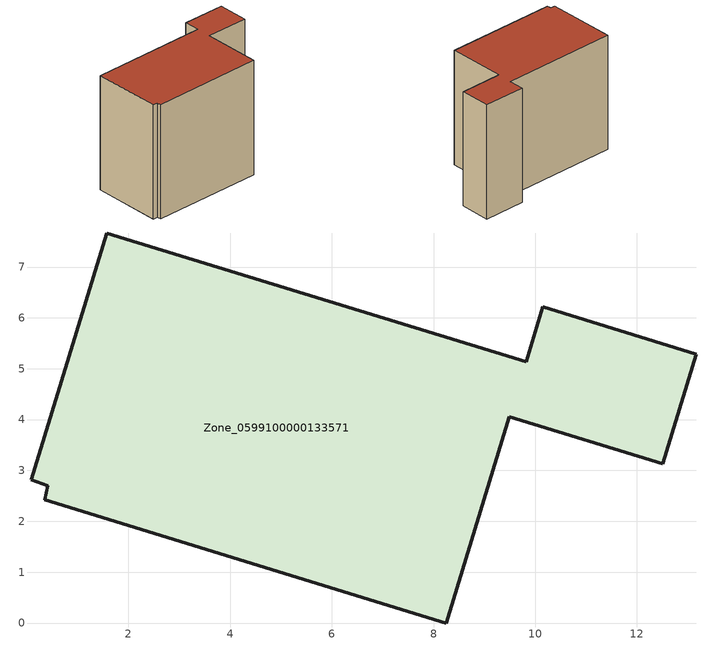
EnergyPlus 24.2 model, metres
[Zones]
Zone_0599100000133571
 floor ground (C_G): 13.17,5.28 12.51,3.13 9.49,4.06 8.25,0 0.36,2.42 0.41,2.7 0.09,2.81 1.57,7.67 9.82,5.14 10.15,6.22 z0
 wall outside (C_F): 0.41,2.7 0.36,2.42 8.25,0 9.49,4.06 12.51,3.13 13.17,5.28 10.15,6.22 9.82,5.14 1.57,7.67 0.09,2.81 0.41,2.7 z0:8.66
 roof outside (C_R): 0.36,2.42 8.25,0 9.49,4.06 12.51,3.13 13.17,5.28 10.15,6.22 9.82,5.14 1.57,7.67 0.09,2.81 0.41,2.7 z8.66
[BUILDING]
Pand.0599100000133571: North Axis=0; Terrain=City; Loads Convergence Tolerance Value=0.04; Temperature Convergence Tolerance Value=0.4; Solar Distribution=FullExterior; Maximum Number of Warmup Days=25; Minimum Number of Warmup Days=1
[Site:Location]
Rotterdam.The.Hague.AP_ZH_NLD Design_Conditions: Latitude=51.96; Longitude=4.45; Time Zone=1; Elevation=-4.5
[SITE:GROUNDTEMPERATURE:BUILDINGSURFACE]
18, 18, 18, 18, 18, 18, 18, 18, 18, 18, 18, 18
[MATERIAL] Thermal Absorptance=0.9; Solar Absorptance=0.7; Visible Absorptance=0.7
Name | Roughness | Thickness | Conductivity | Density | Specific Heat
G.TC.1975-1991 | MediumSmooth | 0.15 | 0.288461 | 540 | 1210
F.TC.1975-1991 | Rough | 0.3 | 0.230769 | 1920 | 840
R.TC.1975-1991 | MediumRough | 0.2 | 0.153846 | 1500 | 1000
[CONSTRUCTION]
C_G: G.TC.1975-1991
C_F: F.TC.1975-1991
C_R: R.TC.1975-1991
[ZONE]
Zone_0599100000133571: Type=1; Multiplier=1; Ceiling Height=Autocalculate; Volume=Autocalculate; Floor Area=autocalculate; Part of Total Floor Area=Yes
[ZONEINFILTRATION:DESIGNFLOWRATE]
Infil_Zone_0599100000133571: Zone or ZoneList or Space or SpaceList=Zone_0599100000133571; Schedule=AlwaysOn; Design Flow Rate Calculation Method=Flow/Area; Flow Rate per Floor Area=0.003; Constant Term Coefficient=1; Temperature Term Coefficient=0; Velocity Term Coefficient=0; Velocity Squared Term Coefficient=0
[HVACTEMPLATE:ZONE:IDEALLOADSAIRSYSTEM]
Zone_0599100000133571: Maximum Heating Supply Air Temperature=50; Minimum Cooling Supply Air Temperature=13; Maximum Heating Supply Air Humidity Ratio=0.0156; Minimum Cooling Supply Air Humidity Ratio=0.0077; Heating Limit=NoLimit; Cooling Limit=NoLimit; Dehumidification Control Type=ConstantSensibleHeatRatio; Cooling Sensible Heat Ratio=0.7; Dehumidification Setpoint=60; Humidification Control Type=None; Humidification Setpoint=30; Outdoor Air Method=None; Outdoor Air Flow Rate per Person=0.00944; Outdoor Air Flow Rate per Zone Floor Area=0; Outdoor Air Flow Rate per Zone=0; Demand Controlled Ventilation Type=None; Outdoor Air Economizer Type=NoEconomizer; Heat Recovery Type=None; Sensible Heat Recovery Effectiveness=0.7; Latent Heat Recovery Effectiveness=0.65
[ZONECONTROL:THERMOSTAT]
ThermostatControl_Zone_0599100000133571: Zone or ZoneList=Zone_0599100000133571; Control Type Schedule=DualSetpointControlType; Control 1=Thermostat_Zone_0599100000133571; Temperature Difference Between Cutout And Setpoint=0
[THERMOSTATSETPOINT:DUALSETPOINT]
Thermostat_Zone_0599100000133571: Heating Setpoint Temperature Schedule=HeatingSetpoint_Zone_0599100000133571; Cooling Setpoint Temperature Schedule=CoolingSetpoint_Zone_0599100000133571
[SCHEDULE:COMPACT]
HeatingSetpoint_Zone_0599100000133571: Through: 12/31, For: AllDays, Until: 24:00, 21
CoolingSetpoint_Zone_0599100000133571: Through: 12/31, For: AllDays, Until: 24:00, 24
DualSetpointControlType: Through: 12/31, For: AllDays, Until: 24:00, 4
AlwaysOn: Through: 12/31, For: AllDays, Until: 24:00, 1
